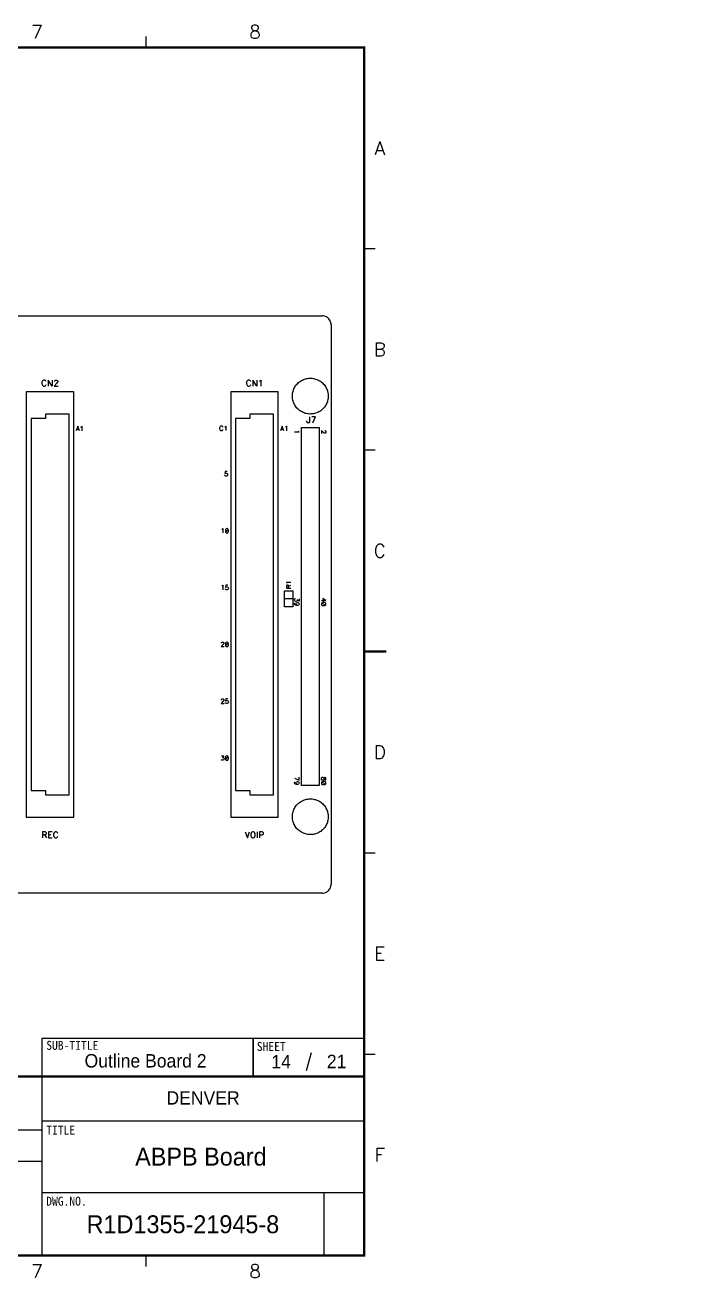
# Model space of a CAD drawing. Extents: x 295 to 953, y 10 to 290.
# Drawn here: x 806.2 to 952.6, y 10 to 290 of the extents above; entities that cross this region are included whole.
import ezdxf
from ezdxf.enums import TextEntityAlignment as Align

# ---------------------------------------------------------------- set-up
doc = ezdxf.new("R2010")
doc.units = 0
doc.header["$LTSCALE"] = 5
doc.header["$MEASUREMENT"] = 0
doc.layers.get('0').update_dxf_attribs({"linetype": 'CONTINUOUS', "lineweight": 25})
doc.layers.add('4', color=4, linetype='CONTINUOUS', lineweight=18)
doc.layers.add('6', color=6, linetype='CONTINUOUS', lineweight=13)
for name, color, linetype in [('DV-ABPB-A4_BSK', 2, 'CONTINUOUS'), ('SHEET', 3, 'CONTINUOUS'), ('문자', 4, 'CONTINUOUS'), ('테두리', 3, 'CONTINUOUS')]:
    doc.layers.add(name, color=color, linetype=linetype)
doc.styles.get("Standard").update_dxf_attribs({"font": 'simplex.shx'})
doc.styles.add('굴림', font='')
doc.styles.add('굴림체', font='')
doc.styles.get('굴림').set_extended_font_data('Gulim')
doc.styles.get('굴림체').set_extended_font_data('GulimChe')

# ---------------------------------------------------------------- blocks, each defined once
blk = doc.blocks.new('C')
at = {"layer": 'SHEET'}
for p, q in [((393.14, 60.3), (392.07, 56.28)), ((333, 55), (333, 15)), ((405, 45), (333, 45)), ((333, 43), (247, 43)), ((333, 36), (247, 36)), ((405, 29), (333, 29)), ((396, 29), (396, 15))]:
    blk.add_line(p, q, dxfattribs=at)
for points in [[(333, 55), (380.19, 55), (380.19, 63.49), (333, 63.49)], [(380.19, 55), (405, 55), (405, 63.49), (380.19, 63.49)]]:
    blk.add_lwpolyline(points, close=True, dxfattribs=at)
at = {"layer": '테두리'}
blk.add_line((405, 285), (405, 15), dxfattribs=at)
for points, const_width in [([(356.25, 287.5), (356.25, 285)], 0.3), ([(15, 285), (15, 15), (405, 15), (405, 285), (15, 285)], 0.5), ([(407.5, 240), (405, 240)], 0.3), ([(407.5, 195), (405, 195)], 0.3), ([(410, 150), (405, 150)], 0.5), ([(407.5, 105), (405, 105)], 0.3), ([(407.5, 60), (405, 60)], 0.3), ([(15, 55), (405, 55)], 0.5), ([(356.25, 12.5), (356.25, 15)], 0.3)]:
    blk.add_lwpolyline(points, dxfattribs=dict(at, const_width=const_width))
at = {"layer": '문자'}
for s, p in [('7', (331.88, 288.5)), ('8', (380.62, 288.5)), ('A', (408.5, 262.5)), ('B', (408.5, 217.5)), ('C', (408.5, 172.5)), ('D', (408.5, 127.5)), ('E', (408.5, 82.5)), ('F', (408.5, 37.5)), ('7', (331.88, 11.5)), ('8', (380.62, 11.5))]:
    blk.add_text(s, height=3, dxfattribs=at).set_placement(p, align=Align.MIDDLE)
at = {"layer": '문자', "style": '굴림체'}
for s, p in [('SUB-TITLE', (339.77, 61.98)), ('SHEET', (384.24, 61.74))]:
    blk.add_text(s, height=2, dxfattribs=at).set_placement(p, align=Align.MIDDLE_CENTER)
for s, p in [('TITLE', (333.95, 42.05)), ('DWG.NO.', (333.95, 26.15))]:
    blk.add_text(s, height=2, dxfattribs=at).set_placement(p)

msp = doc.modelspace()

# ---------------------------------------------------------------- linework, layer by layer
at = {"layer": 'DV-ABPB-A4_BSK', "color": 7}
for p, q in [((501.47, 225), (872.62, 225)), ((872.86, 224.99), (872.62, 225)), ((873.1, 224.94), (872.86, 224.99)), ((873.32, 224.87), (873.1, 224.94)), ((873.55, 224.77), (873.32, 224.87)), ((873.75, 224.65), (873.55, 224.77)), ((873.94, 224.5), (873.75, 224.65)), ((874.11, 224.33), (873.94, 224.5)), ((874.26, 224.14), (874.11, 224.33)), ((874.39, 223.93), (874.26, 224.14)), ((874.49, 223.71), (874.39, 223.93)), ((874.56, 223.48), (874.49, 223.71)), ((874.6, 223.24), (874.56, 223.48)), ((874.62, 223), (874.6, 223.24)), ((874.62, 223), (874.62, 98)), ((810.03, 210.35), (809.97, 210.16)), ((809.97, 210.16), (809.97, 209.84)), ((810.09, 210.48), (810.03, 210.35)), ((810.22, 210.6), (810.09, 210.48)), ((810.35, 210.67), (810.22, 210.6)), ((810.6, 210.67), (810.35, 210.67)), ((810.73, 210.6), (810.6, 210.67)), ((810.86, 210.48), (810.73, 210.6)), ((810.92, 210.35), (810.86, 210.48)), ((812.25, 209.33), (811.36, 210.67)), ((811.36, 210.67), (811.36, 209.33)), ((812.25, 210.67), (812.25, 209.33)), ((812.76, 210.41), (812.82, 210.54)), ((812.76, 210.35), (812.76, 210.41)), ((812.82, 210.54), (812.89, 210.6)), ((812.89, 210.6), (813.02, 210.67)), ((813.02, 210.67), (813.27, 210.67)), ((813.27, 210.67), (813.4, 210.6)), ((813.46, 210.16), (813.33, 209.97)), ((813.4, 210.6), (813.46, 210.54)), ((813.46, 210.54), (813.52, 210.41)), ((813.52, 210.29), (813.46, 210.16)), ((813.52, 210.41), (813.52, 210.29)), ((855.75, 210.35), (855.69, 210.16)), ((855.69, 210.16), (855.69, 209.84)), ((855.81, 210.48), (855.75, 210.35)), ((855.94, 210.6), (855.81, 210.48)), ((856.07, 210.67), (855.94, 210.6)), ((856.32, 210.67), (856.07, 210.67)), ((856.45, 210.6), (856.32, 210.67)), ((856.58, 210.48), (856.45, 210.6)), ((856.64, 210.35), (856.58, 210.48)), ((857.97, 209.33), (857.08, 210.67)), ((857.08, 210.67), (857.08, 209.33)), ((857.97, 210.67), (857.97, 209.33)), ((858.61, 210.41), (858.74, 210.48)), ((858.74, 210.48), (858.93, 210.67)), ((858.93, 210.67), (858.93, 209.33)), ((867.15, 209.92), (867.34, 210.09)), ((867.34, 210.09), (867.53, 210.25)), ((867.53, 210.25), (867.74, 210.4)), ((867.74, 210.4), (867.96, 210.54)), ((867.96, 210.54), (868.18, 210.66)), ((868.18, 210.66), (868.41, 210.76)), ((868.41, 210.76), (868.65, 210.85)), ((868.65, 210.85), (868.89, 210.93)), ((868.89, 210.93), (869.14, 210.99)), ((869.14, 210.99), (869.39, 211.03)), ((869.39, 211.03), (869.64, 211.06)), ((869.64, 211.06), (869.89, 211.07)), ((869.89, 211.07), (870.15, 211.07)), ((870.15, 211.07), (870.4, 211.05)), ((870.4, 211.05), (870.65, 211.01)), ((870.65, 211.01), (870.9, 210.96)), ((870.9, 210.96), (871.15, 210.89)), ((871.15, 210.89), (871.38, 210.81)), ((871.38, 210.81), (871.62, 210.71)), ((871.62, 210.71), (871.85, 210.6)), ((871.85, 210.6), (872.07, 210.47)), ((872.07, 210.47), (872.28, 210.33)), ((872.28, 210.33), (872.48, 210.18)), ((872.48, 210.18), (872.67, 210.01)), ((872.67, 210.01), (872.85, 209.83)), ((806.47, 208.05), (806.47, 112.98)), ((817.08, 208.05), (806.47, 208.05)), ((809.97, 209.84), (810.03, 209.65)), ((810.03, 209.65), (810.09, 209.53)), ((810.09, 209.53), (810.22, 209.4)), ((810.22, 209.4), (810.35, 209.33)), ((810.35, 209.33), (810.6, 209.33)), ((810.6, 209.33), (810.73, 209.4)), ((810.73, 209.4), (810.86, 209.53)), ((810.86, 209.53), (810.92, 209.65)), ((813.33, 209.97), (812.7, 209.33)), ((812.7, 209.33), (813.59, 209.33)), ((817.08, 112.98), (817.08, 208.05)), ((852.19, 208.05), (852.19, 112.98)), ((862.8, 208.05), (852.19, 208.05)), ((855.69, 209.84), (855.75, 209.65)), ((855.75, 209.65), (855.81, 209.53)), ((855.81, 209.53), (855.94, 209.4)), ((855.94, 209.4), (856.07, 209.33)), ((856.07, 209.33), (856.32, 209.33)), ((856.32, 209.33), (856.45, 209.4)), ((856.45, 209.4), (856.58, 209.53)), ((856.58, 209.53), (856.64, 209.65)), ((862.8, 112.98), (862.8, 208.05)), ((865.96, 207.2), (865.97, 207.45)), ((865.97, 207.45), (866.01, 207.7)), ((866.01, 207.7), (866.06, 207.95)), ((866.06, 207.95), (866.12, 208.2)), ((866.12, 208.2), (866.2, 208.44)), ((866.2, 208.44), (866.29, 208.68)), ((866.29, 208.68), (866.4, 208.91)), ((866.4, 208.91), (866.53, 209.13)), ((866.53, 209.13), (866.66, 209.34)), ((866.66, 209.34), (866.81, 209.55)), ((866.81, 209.55), (866.97, 209.74)), ((866.97, 209.74), (867.15, 209.92)), ((872.85, 209.83), (873.02, 209.64)), ((873.02, 209.64), (873.18, 209.44)), ((873.18, 209.44), (873.32, 209.24)), ((873.32, 209.24), (873.45, 209.02)), ((873.45, 209.02), (873.57, 208.79)), ((873.57, 208.79), (873.67, 208.56)), ((873.67, 208.56), (873.76, 208.32)), ((873.76, 208.32), (873.83, 208.08)), ((873.83, 208.08), (873.88, 207.83)), ((873.88, 207.83), (873.92, 207.58)), ((873.92, 207.58), (873.95, 207.33)), ((873.95, 207.33), (873.96, 207.07)), ((865.96, 206.94), (865.96, 207.2)), ((865.97, 206.69), (865.96, 206.94)), ((866.01, 206.44), (865.97, 206.69)), ((866.06, 206.19), (866.01, 206.44)), ((866.12, 205.94), (866.06, 206.19)), ((866.2, 205.71), (866.12, 205.94)), ((866.29, 205.47), (866.2, 205.71)), ((866.4, 205.24), (866.29, 205.47)), ((866.53, 205.02), (866.4, 205.24)), ((866.66, 204.8), (866.53, 205.02)), ((866.81, 204.6), (866.66, 204.8)), ((866.97, 204.4), (866.81, 204.6)), ((867.15, 204.22), (866.97, 204.4)), ((873.02, 204.5), (872.85, 204.31)), ((873.18, 204.7), (873.02, 204.5)), ((873.32, 204.91), (873.18, 204.7)), ((873.45, 205.13), (873.32, 204.91)), ((873.57, 205.35), (873.45, 205.13)), ((873.67, 205.59), (873.57, 205.35)), ((873.76, 205.82), (873.67, 205.59)), ((873.83, 206.07), (873.76, 205.82)), ((873.88, 206.31), (873.83, 206.07)), ((873.92, 206.57), (873.88, 206.31)), ((873.95, 206.82), (873.92, 206.57)), ((873.96, 207.07), (873.95, 206.82)), ((810.73, 202.06), (807.53, 202.06)), ((807.53, 202.06), (807.53, 118.97)), ((810.73, 203.05), (810.73, 202.06)), ((816.02, 203.05), (810.73, 203.05)), ((816.02, 117.98), (816.02, 203.05)), ((856.45, 202.06), (853.25, 202.06)), ((853.25, 202.06), (853.25, 118.97)), ((856.45, 203.05), (856.45, 202.06)), ((861.74, 203.05), (856.45, 203.05)), ((861.74, 117.98), (861.74, 203.05)), ((867.34, 204.05), (867.15, 204.22)), ((867.53, 203.89), (867.34, 204.05)), ((867.74, 203.74), (867.53, 203.89)), ((867.96, 203.61), (867.74, 203.74)), ((868.18, 203.49), (867.96, 203.61)), ((868.41, 203.38), (868.18, 203.49)), ((868.65, 203.29), (868.41, 203.38)), ((868.89, 203.22), (868.65, 203.29)), ((869.14, 203.16), (868.89, 203.22)), ((869.39, 203.11), (869.14, 203.16)), ((869.64, 203.08), (869.39, 203.11)), ((869.89, 203.07), (869.64, 203.08)), ((869.81, 202.41), (869.81, 201.4)), ((870.15, 203.08), (869.89, 203.07)), ((870.4, 203.1), (870.15, 203.08)), ((871.15, 202.41), (870.26, 202.41)), ((870.65, 203.13), (870.4, 203.1)), ((870.51, 201.08), (871.15, 202.41)), ((870.9, 203.19), (870.65, 203.13)), ((871.15, 203.25), (870.9, 203.19)), ((871.38, 203.34), (871.15, 203.25)), ((871.62, 203.43), (871.38, 203.34)), ((871.85, 203.55), (871.62, 203.43)), ((872.07, 203.67), (871.85, 203.55)), ((872.28, 203.81), (872.07, 203.67)), ((872.48, 203.97), (872.28, 203.81)), ((872.67, 204.13), (872.48, 203.97)), ((872.85, 204.31), (872.67, 204.13)), ((817.97, 200.35), (817.59, 199.35)), ((817.73, 199.68), (818.21, 199.68)), ((818.35, 199.35), (817.97, 200.35)), ((818.68, 200.16), (818.78, 200.21)), ((818.78, 200.21), (818.92, 200.35)), ((818.92, 200.35), (818.92, 199.35)), ((849.73, 200.14), (849.68, 199.99)), ((849.68, 199.99), (849.68, 199.75)), ((849.68, 199.75), (849.73, 199.6)), ((849.78, 200.23), (849.73, 200.14)), ((849.73, 199.6), (849.78, 199.5)), ((849.88, 200.33), (849.78, 200.23)), ((849.78, 199.5), (849.88, 199.41)), ((849.97, 200.38), (849.88, 200.33)), ((849.88, 199.41), (849.97, 199.36)), ((850.17, 200.38), (849.97, 200.38)), ((849.97, 199.36), (850.17, 199.36)), ((850.27, 200.33), (850.17, 200.38)), ((850.17, 199.36), (850.27, 199.41)), ((850.37, 200.23), (850.27, 200.33)), ((850.27, 199.41), (850.37, 199.5)), ((850.41, 200.14), (850.37, 200.23)), ((850.37, 199.5), (850.41, 199.6)), ((850.85, 200.19), (850.95, 200.23)), ((850.95, 200.23), (851.1, 200.38)), ((851.1, 200.38), (851.1, 199.36)), ((863.69, 200.35), (863.31, 199.35)), ((863.45, 199.68), (863.93, 199.68)), ((864.07, 199.35), (863.69, 200.35)), ((864.4, 200.16), (864.5, 200.21)), ((864.5, 200.21), (864.64, 200.35)), ((864.64, 200.35), (864.64, 199.35)), ((867.43, 199.02), (866.43, 199.02)), ((867.24, 199.26), (867.29, 199.17)), ((867.29, 199.17), (867.43, 199.02)), ((867.96, 200.07), (871.96, 200.07)), ((867.96, 120.07), (867.96, 200.07)), ((869.18, 201.4), (869.18, 201.52)), ((869.24, 201.21), (869.18, 201.4)), ((869.31, 201.14), (869.24, 201.21)), ((869.43, 201.08), (869.31, 201.14)), ((869.56, 201.08), (869.43, 201.08)), ((869.69, 201.14), (869.56, 201.08)), ((869.75, 201.21), (869.69, 201.14)), ((869.81, 201.4), (869.75, 201.21)), ((871.96, 200.07), (871.96, 120.07)), ((872.91, 198.93), (872.43, 199.41)), ((872.43, 199.41), (872.43, 198.74)), ((873.05, 198.83), (872.91, 198.93)), ((873.15, 198.79), (873.05, 198.83)), ((873.2, 199.36), (873.24, 199.36)), ((873.24, 199.36), (873.34, 199.31)), ((873.34, 198.83), (873.24, 198.79)), ((873.34, 199.31), (873.39, 199.26)), ((873.39, 198.88), (873.34, 198.83)), ((873.39, 199.26), (873.43, 199.17)), ((873.43, 198.98), (873.39, 198.88)), ((873.43, 199.17), (873.43, 198.98)), ((873.24, 198.79), (873.15, 198.79)), ((850.86, 189.28), (850.81, 189.38)), ((850.91, 190.19), (850.86, 189.76)), ((850.86, 189.76), (850.91, 189.81)), ((850.91, 189.24), (850.86, 189.28)), ((851.38, 190.19), (850.91, 190.19)), ((850.91, 189.81), (851.05, 189.86)), ((851.05, 189.19), (850.91, 189.24)), ((851.05, 189.86), (851.19, 189.86)), ((851.19, 189.19), (851.05, 189.19)), ((851.19, 189.86), (851.34, 189.81)), ((851.34, 189.24), (851.19, 189.19)), ((851.34, 189.81), (851.43, 189.71)), ((851.43, 189.33), (851.34, 189.24)), ((851.43, 189.71), (851.48, 189.57)), ((851.48, 189.47), (851.43, 189.33)), ((851.48, 189.57), (851.48, 189.47)), ((850.16, 177.3), (850.26, 177.35)), ((850.26, 177.35), (850.4, 177.49)), ((850.4, 177.49), (850.4, 176.49)), ((851.02, 177.3), (850.97, 177.06)), ((850.97, 177.06), (850.97, 176.92)), ((850.97, 176.92), (851.02, 176.68)), ((851.12, 177.44), (851.02, 177.3)), ((851.59, 177.3), (851.02, 176.68)), ((851.02, 176.68), (851.12, 176.54)), ((851.26, 177.49), (851.12, 177.44)), ((851.12, 176.54), (851.26, 176.49)), ((851.35, 177.49), (851.26, 177.49)), ((851.26, 176.49), (851.35, 176.49)), ((851.5, 177.44), (851.35, 177.49)), ((851.35, 176.49), (851.5, 176.54)), ((851.59, 177.3), (851.5, 177.44)), ((851.5, 176.54), (851.59, 176.68)), ((851.64, 177.06), (851.59, 177.3)), ((851.59, 176.68), (851.64, 176.92)), ((851.64, 176.92), (851.64, 177.06)), ((864.75, 165.39), (864.61, 165.53)), ((864.61, 165.53), (865.63, 165.53)), ((864.8, 165.29), (864.75, 165.39)), ((850.16, 164.6), (850.26, 164.65)), ((850.26, 164.65), (850.4, 164.79)), ((850.4, 164.79), (850.4, 163.79)), ((851.02, 163.88), (850.97, 163.98)), ((851.07, 164.79), (851.02, 164.36)), ((851.02, 164.36), (851.07, 164.41)), ((851.07, 163.84), (851.02, 163.88)), ((851.54, 164.79), (851.07, 164.79)), ((851.07, 164.41), (851.21, 164.46)), ((851.21, 163.79), (851.07, 163.84)), ((851.21, 164.46), (851.35, 164.46)), ((851.35, 163.79), (851.21, 163.79)), ((851.35, 164.46), (851.5, 164.41)), ((851.5, 163.84), (851.35, 163.79)), ((851.5, 164.41), (851.59, 164.31)), ((851.59, 163.93), (851.5, 163.84)), ((851.59, 164.31), (851.64, 164.17)), ((851.64, 164.07), (851.59, 163.93)), ((851.64, 164.17), (851.64, 164.07)), ((864.22, 163.57), (866.02, 163.57)), ((864.22, 159.97), (864.22, 163.57)), ((864.66, 164.75), (864.61, 164.61)), ((864.61, 164.61), (864.61, 164.17)), ((864.61, 164.17), (865.63, 164.17)), ((864.7, 164.8), (864.66, 164.75)), ((864.8, 164.85), (864.7, 164.8)), ((864.9, 164.85), (864.8, 164.85)), ((865, 164.8), (864.9, 164.85)), ((865.05, 164.75), (865, 164.8)), ((865.1, 164.61), (865.05, 164.75)), ((865.1, 164.51), (865.63, 164.85)), ((865.1, 164.17), (865.1, 164.61)), ((866.02, 163.57), (866.02, 159.97)), ((866.02, 161.77), (864.22, 161.77)), ((866.02, 159.97), (864.22, 159.97)), ((866.43, 161.64), (866.48, 161.79)), ((866.43, 161.5), (866.43, 161.64)), ((866.48, 161.36), (866.43, 161.5)), ((866.43, 160.69), (866.48, 160.83)), ((866.43, 160.59), (866.43, 160.69)), ((866.48, 160.45), (866.43, 160.59)), ((866.48, 161.79), (866.53, 161.83)), ((866.58, 161.26), (866.48, 161.36)), ((866.48, 160.83), (866.58, 160.88)), ((866.62, 160.36), (866.48, 160.45)), ((866.53, 161.83), (866.62, 161.88)), ((866.72, 161.21), (866.58, 161.26)), ((866.86, 160.31), (866.62, 160.36)), ((866.81, 161.21), (866.72, 161.21)), ((866.96, 161.26), (866.81, 161.21)), ((866.81, 160.64), (866.86, 160.79)), ((866.81, 160.59), (866.81, 160.64)), ((866.86, 160.45), (866.81, 160.59)), ((866.86, 160.79), (866.96, 160.88)), ((866.96, 160.36), (866.86, 160.45)), ((867.1, 160.31), (866.86, 160.31)), ((867.01, 161.31), (866.96, 161.26)), ((866.96, 160.88), (867.1, 160.93)), ((867.1, 160.31), (866.96, 160.36)), ((867.05, 161.41), (867.01, 161.31)), ((867.43, 161.26), (867.05, 161.55)), ((867.05, 161.55), (867.05, 161.41)), ((867.1, 160.93), (867.15, 160.93)), ((867.29, 160.36), (867.1, 160.31)), ((867.15, 160.93), (867.29, 160.88)), ((867.29, 160.88), (867.39, 160.79)), ((867.39, 160.45), (867.29, 160.36)), ((867.39, 160.79), (867.43, 160.64)), ((867.43, 160.59), (867.39, 160.45)), ((867.43, 161.79), (867.43, 161.26)), ((867.43, 160.64), (867.43, 160.59)), ((872.43, 161.41), (873.43, 161.41)), ((872.48, 160.79), (872.43, 160.64)), ((872.43, 160.64), (872.43, 160.55)), ((872.43, 160.55), (872.48, 160.4)), ((872.62, 160.88), (872.48, 160.79)), ((872.48, 160.4), (872.62, 160.31)), ((872.86, 160.93), (872.62, 160.88)), ((873.24, 160.31), (872.62, 160.88)), ((872.62, 160.31), (872.86, 160.26)), ((873.43, 161.41), (872.77, 161.88)), ((872.77, 161.88), (872.77, 161.17)), ((873, 160.93), (872.86, 160.93)), ((872.86, 160.26), (873, 160.26)), ((873.24, 160.88), (873, 160.93)), ((873, 160.26), (873.24, 160.31)), ((873.39, 160.79), (873.24, 160.88)), ((873.24, 160.31), (873.39, 160.4)), ((873.43, 160.64), (873.39, 160.79)), ((873.39, 160.4), (873.43, 160.55)), ((873.43, 160.55), (873.43, 160.64)), ((850.5, 151.57), (850.02, 151.09)), ((850.07, 151.9), (850.11, 151.99)), ((850.07, 151.85), (850.07, 151.9)), ((850.11, 151.99), (850.16, 152.04)), ((850.16, 152.04), (850.26, 152.09)), ((850.26, 152.09), (850.45, 152.09)), ((850.45, 152.09), (850.54, 152.04)), ((850.59, 151.71), (850.5, 151.57)), ((850.54, 152.04), (850.59, 151.99)), ((850.59, 151.99), (850.64, 151.9)), ((850.64, 151.8), (850.59, 151.71)), ((850.64, 151.9), (850.64, 151.8)), ((851.02, 151.9), (850.97, 151.66)), ((850.97, 151.66), (850.97, 151.52)), ((850.97, 151.52), (851.02, 151.28)), ((851.12, 152.04), (851.02, 151.9)), ((851.59, 151.9), (851.02, 151.28)), ((851.02, 151.28), (851.12, 151.14)), ((851.26, 152.09), (851.12, 152.04)), ((851.35, 152.09), (851.26, 152.09)), ((851.5, 152.04), (851.35, 152.09)), ((851.59, 151.9), (851.5, 152.04)), ((851.5, 151.14), (851.59, 151.28)), ((851.64, 151.66), (851.59, 151.9)), ((851.59, 151.28), (851.64, 151.52)), ((851.64, 151.52), (851.64, 151.66)), ((850.02, 151.09), (850.69, 151.09)), ((851.12, 151.14), (851.26, 151.09)), ((851.26, 151.09), (851.35, 151.09)), ((851.35, 151.09), (851.5, 151.14)), ((850.5, 138.87), (850.02, 138.39)), ((850.02, 138.39), (850.69, 138.39)), ((850.07, 139.2), (850.11, 139.29)), ((850.07, 139.15), (850.07, 139.2)), ((850.11, 139.29), (850.16, 139.34)), ((850.16, 139.34), (850.26, 139.39)), ((850.26, 139.39), (850.45, 139.39)), ((850.45, 139.39), (850.54, 139.34)), ((850.59, 139.01), (850.5, 138.87)), ((850.54, 139.34), (850.59, 139.29)), ((850.59, 139.29), (850.64, 139.2)), ((850.64, 139.1), (850.59, 139.01)), ((850.64, 139.2), (850.64, 139.1)), ((851.02, 138.48), (850.97, 138.58)), ((851.07, 139.39), (851.02, 138.96)), ((851.02, 138.96), (851.07, 139.01)), ((851.07, 138.44), (851.02, 138.48)), ((851.54, 139.39), (851.07, 139.39)), ((851.07, 139.01), (851.21, 139.06)), ((851.21, 138.39), (851.07, 138.44)), ((851.21, 139.06), (851.35, 139.06)), ((851.35, 138.39), (851.21, 138.39)), ((851.35, 139.06), (851.5, 139.01)), ((851.5, 138.44), (851.35, 138.39)), ((851.5, 139.01), (851.59, 138.91)), ((851.59, 138.53), (851.5, 138.44)), ((851.59, 138.91), (851.64, 138.77)), ((851.64, 138.67), (851.59, 138.53)), ((851.64, 138.77), (851.64, 138.67)), ((850.11, 126.69), (850.64, 126.69)), ((850.64, 126.69), (850.35, 126.31)), ((850.35, 126.31), (850.5, 126.31)), ((850.5, 126.31), (850.59, 126.26)), ((850.59, 126.26), (850.64, 126.21)), ((850.64, 126.21), (850.69, 126.07)), ((850.69, 126.07), (850.69, 125.97)), ((851.02, 126.5), (850.97, 126.26)), ((850.97, 126.26), (850.97, 126.12)), ((850.97, 126.12), (851.02, 125.88)), ((851.12, 126.64), (851.02, 126.5)), ((851.59, 126.5), (851.02, 125.88)), ((851.26, 126.69), (851.12, 126.64)), ((851.35, 126.69), (851.26, 126.69)), ((851.5, 126.64), (851.35, 126.69)), ((851.59, 126.5), (851.5, 126.64)), ((851.64, 126.26), (851.59, 126.5)), ((851.59, 125.88), (851.64, 126.12)), ((851.64, 126.12), (851.64, 126.26)), ((850.07, 125.78), (850.02, 125.88)), ((850.11, 125.74), (850.07, 125.78)), ((850.26, 125.69), (850.11, 125.74)), ((850.4, 125.69), (850.26, 125.69)), ((850.54, 125.74), (850.4, 125.69)), ((850.64, 125.83), (850.54, 125.74)), ((850.69, 125.97), (850.64, 125.83)), ((851.02, 125.88), (851.12, 125.74)), ((851.12, 125.74), (851.26, 125.69)), ((851.26, 125.69), (851.35, 125.69)), ((851.35, 125.69), (851.5, 125.74)), ((851.5, 125.74), (851.59, 125.88)), ((866.43, 121.69), (867.43, 121.21)), ((866.43, 120.69), (866.48, 120.83)), ((866.43, 120.59), (866.43, 120.69)), ((866.48, 120.45), (866.43, 120.59)), ((866.48, 120.83), (866.58, 120.88)), ((866.62, 120.36), (866.48, 120.45)), ((866.81, 120.64), (866.86, 120.79)), ((866.81, 120.59), (866.81, 120.64)), ((866.86, 120.45), (866.81, 120.59)), ((866.86, 120.79), (866.96, 120.88)), ((866.96, 120.36), (866.86, 120.45)), ((866.96, 120.88), (867.1, 120.93)), ((867.1, 120.93), (867.15, 120.93)), ((867.15, 120.93), (867.29, 120.88)), ((867.29, 120.88), (867.39, 120.79)), ((867.39, 120.45), (867.29, 120.36)), ((867.39, 120.79), (867.43, 120.64)), ((867.43, 120.59), (867.39, 120.45)), ((867.43, 121.21), (867.43, 121.88)), ((867.43, 120.64), (867.43, 120.59)), ((872.43, 121.64), (872.48, 121.79)), ((872.43, 121.45), (872.43, 121.64)), ((872.48, 121.31), (872.43, 121.45)), ((872.48, 120.79), (872.43, 120.64)), ((872.43, 120.64), (872.43, 120.55)), ((872.43, 120.55), (872.48, 120.4)), ((872.48, 121.79), (872.53, 121.83)), ((872.53, 121.26), (872.48, 121.31)), ((872.62, 120.88), (872.48, 120.79)), ((872.48, 120.4), (872.62, 120.31)), ((872.53, 121.83), (872.62, 121.88)), ((872.62, 121.21), (872.53, 121.26)), ((872.62, 121.88), (872.77, 121.88)), ((872.77, 121.21), (872.62, 121.21)), ((872.86, 120.93), (872.62, 120.88)), ((873.24, 120.31), (872.62, 120.88)), ((872.77, 121.88), (872.86, 121.83)), ((872.86, 121.26), (872.77, 121.21)), ((872.86, 121.83), (872.96, 121.74)), ((872.96, 121.36), (872.86, 121.26)), ((873, 120.93), (872.86, 120.93)), ((872.96, 121.74), (873, 121.6)), ((873, 121.5), (872.96, 121.36)), ((873.05, 121.69), (873, 121.5)), ((873, 121.6), (873.05, 121.41)), ((873.24, 120.88), (873, 120.93)), ((873.1, 121.79), (873.05, 121.69)), ((873.05, 121.41), (873.1, 121.31)), ((873.2, 121.83), (873.1, 121.79)), ((873.1, 121.31), (873.2, 121.26)), ((873.29, 121.83), (873.2, 121.83)), ((873.2, 121.26), (873.29, 121.26)), ((873.39, 120.79), (873.24, 120.88)), ((873.24, 120.31), (873.39, 120.4)), ((873.39, 121.79), (873.29, 121.83)), ((873.29, 121.26), (873.39, 121.31)), ((873.43, 121.64), (873.39, 121.79)), ((873.39, 121.31), (873.43, 121.45)), ((873.43, 120.64), (873.39, 120.79)), ((873.39, 120.4), (873.43, 120.55)), ((873.43, 121.45), (873.43, 121.64)), ((873.43, 120.55), (873.43, 120.64)), ((807.53, 118.97), (810.73, 118.97)), ((810.73, 118.97), (810.73, 117.98)), ((810.73, 117.98), (816.02, 117.98)), ((853.25, 118.97), (856.45, 118.97)), ((856.45, 118.97), (856.45, 117.98)), ((856.45, 117.98), (861.74, 117.98)), ((866.86, 120.31), (866.62, 120.36)), ((867.1, 120.31), (866.86, 120.31)), ((867.1, 120.31), (866.96, 120.36)), ((867.29, 120.36), (867.1, 120.31)), ((871.96, 120.07), (867.96, 120.07)), ((872.62, 120.31), (872.86, 120.26)), ((872.86, 120.26), (873, 120.26)), ((873, 120.26), (873.24, 120.31)), ((866.29, 114.68), (866.4, 114.91)), ((866.4, 114.91), (866.53, 115.13)), ((866.53, 115.13), (866.66, 115.34)), ((866.66, 115.34), (866.81, 115.55)), ((866.81, 115.55), (866.97, 115.74)), ((866.97, 115.74), (867.15, 115.92)), ((867.15, 115.92), (867.34, 116.09)), ((867.34, 116.09), (867.53, 116.25)), ((867.53, 116.25), (867.74, 116.4)), ((867.74, 116.4), (867.96, 116.54)), ((867.96, 116.54), (868.18, 116.66)), ((868.18, 116.66), (868.41, 116.76)), ((868.41, 116.76), (868.65, 116.85)), ((868.65, 116.85), (868.89, 116.93)), ((868.89, 116.93), (869.14, 116.99)), ((869.14, 116.99), (869.39, 117.03)), ((869.39, 117.03), (869.64, 117.06)), ((869.64, 117.06), (869.89, 117.07)), ((869.89, 117.07), (870.15, 117.07)), ((870.15, 117.07), (870.4, 117.05)), ((870.4, 117.05), (870.65, 117.01)), ((870.65, 117.01), (870.9, 116.96)), ((870.9, 116.96), (871.15, 116.89)), ((871.15, 116.89), (871.38, 116.81)), ((871.38, 116.81), (871.62, 116.71)), ((871.62, 116.71), (871.85, 116.6)), ((871.85, 116.6), (872.07, 116.47)), ((872.07, 116.47), (872.28, 116.33)), ((872.28, 116.33), (872.48, 116.18)), ((872.48, 116.18), (872.67, 116.01)), ((872.67, 116.01), (872.85, 115.83)), ((872.85, 115.83), (873.02, 115.64)), ((873.02, 115.64), (873.18, 115.44)), ((873.18, 115.44), (873.32, 115.24)), ((873.32, 115.24), (873.45, 115.02)), ((873.45, 115.02), (873.57, 114.79)), ((806.47, 112.98), (817.08, 112.98)), ((852.19, 112.98), (862.8, 112.98)), ((865.96, 113.2), (865.97, 113.45)), ((865.96, 112.94), (865.96, 113.2)), ((865.97, 112.69), (865.96, 112.94)), ((865.97, 113.45), (866.01, 113.7)), ((866.01, 112.44), (865.97, 112.69)), ((866.01, 113.7), (866.06, 113.95)), ((866.06, 112.19), (866.01, 112.44)), ((866.06, 113.95), (866.12, 114.2)), ((866.12, 111.95), (866.06, 112.19)), ((866.12, 114.2), (866.2, 114.44)), ((866.2, 114.44), (866.29, 114.68)), ((873.57, 114.79), (873.67, 114.56)), ((873.67, 114.56), (873.76, 114.32)), ((873.76, 114.32), (873.83, 114.08)), ((873.83, 112.07), (873.76, 111.82)), ((873.83, 114.08), (873.88, 113.83)), ((873.88, 112.31), (873.83, 112.07)), ((873.88, 113.83), (873.92, 113.58)), ((873.92, 112.57), (873.88, 112.31)), ((873.92, 113.58), (873.95, 113.33)), ((873.95, 112.82), (873.92, 112.57)), ((873.95, 113.33), (873.96, 113.07)), ((873.96, 113.07), (873.95, 112.82)), ((810.67, 109.7), (810.09, 109.7)), ((810.09, 109.7), (810.09, 108.37)), ((810.86, 109.64), (810.67, 109.7)), ((810.92, 109.58), (810.86, 109.64)), ((810.98, 109.45), (810.92, 109.58)), ((810.92, 109.2), (810.98, 109.32)), ((810.98, 109.32), (810.98, 109.45)), ((812.25, 109.7), (811.43, 109.7)), ((811.43, 109.7), (811.43, 108.37)), ((812.63, 109.39), (812.57, 109.2)), ((812.7, 109.51), (812.63, 109.39)), ((812.82, 109.64), (812.7, 109.51)), ((812.95, 109.7), (812.82, 109.64)), ((813.21, 109.7), (812.95, 109.7)), ((813.33, 109.64), (813.21, 109.7)), ((813.46, 109.51), (813.33, 109.64)), ((813.52, 109.39), (813.46, 109.51)), ((855.37, 109.7), (855.88, 108.37)), ((855.88, 108.37), (856.39, 109.7)), ((856.7, 109.39), (856.64, 109.2)), ((856.77, 109.51), (856.7, 109.39)), ((856.89, 109.64), (856.77, 109.51)), ((857.02, 109.7), (856.89, 109.64)), ((857.27, 109.7), (857.02, 109.7)), ((857.4, 109.64), (857.27, 109.7)), ((857.53, 109.51), (857.4, 109.64)), ((857.59, 109.39), (857.53, 109.51)), ((857.66, 109.2), (857.59, 109.39)), ((858.1, 109.7), (858.1, 108.37)), ((859.18, 109.7), (858.61, 109.7)), ((858.61, 109.7), (858.61, 108.37)), ((859.37, 109.64), (859.18, 109.7)), ((859.43, 109.58), (859.37, 109.64)), ((859.5, 109.45), (859.43, 109.58)), ((859.43, 109.13), (859.5, 109.26)), ((859.5, 109.26), (859.5, 109.45)), ((866.2, 111.7), (866.12, 111.95)), ((866.29, 111.47), (866.2, 111.7)), ((866.4, 111.24), (866.29, 111.47)), ((866.53, 111.02), (866.4, 111.24)), ((866.66, 110.8), (866.53, 111.02)), ((866.81, 110.6), (866.66, 110.8)), ((866.97, 110.4), (866.81, 110.6)), ((867.15, 110.22), (866.97, 110.4)), ((867.34, 110.05), (867.15, 110.22)), ((867.53, 109.89), (867.34, 110.05)), ((867.74, 109.74), (867.53, 109.89)), ((867.96, 109.61), (867.74, 109.74)), ((868.18, 109.49), (867.96, 109.61)), ((868.41, 109.38), (868.18, 109.49)), ((868.65, 109.29), (868.41, 109.38)), ((868.89, 109.22), (868.65, 109.29)), ((869.14, 109.16), (868.89, 109.22)), ((871.15, 109.25), (870.9, 109.19)), ((871.38, 109.34), (871.15, 109.25)), ((871.62, 109.43), (871.38, 109.34)), ((871.85, 109.55), (871.62, 109.43)), ((872.07, 109.67), (871.85, 109.55)), ((872.28, 109.81), (872.07, 109.67)), ((872.48, 109.97), (872.28, 109.81)), ((872.67, 110.13), (872.48, 109.97)), ((872.85, 110.31), (872.67, 110.13)), ((873.02, 110.5), (872.85, 110.31)), ((873.18, 110.7), (873.02, 110.5)), ((873.32, 110.91), (873.18, 110.7)), ((873.45, 111.13), (873.32, 110.91)), ((873.57, 111.35), (873.45, 111.13)), ((873.67, 111.59), (873.57, 111.35)), ((873.76, 111.82), (873.67, 111.59)), ((810.09, 109.07), (810.67, 109.07)), ((810.54, 109.07), (810.98, 108.37)), ((810.67, 109.07), (810.86, 109.13)), ((810.86, 109.13), (810.92, 109.2)), ((811.43, 109.07), (811.94, 109.07)), ((811.43, 108.37), (812.25, 108.37)), ((812.57, 109.2), (812.57, 108.88)), ((812.57, 108.88), (812.63, 108.69)), ((812.63, 108.69), (812.7, 108.56)), ((812.7, 108.56), (812.82, 108.43)), ((812.82, 108.43), (812.95, 108.37)), ((812.95, 108.37), (813.21, 108.37)), ((813.21, 108.37), (813.33, 108.43)), ((813.33, 108.43), (813.46, 108.56)), ((813.46, 108.56), (813.52, 108.69)), ((856.64, 109.2), (856.64, 108.88)), ((856.64, 108.88), (856.7, 108.69)), ((856.7, 108.69), (856.77, 108.56)), ((856.77, 108.56), (856.89, 108.43)), ((856.89, 108.43), (857.02, 108.37)), ((857.02, 108.37), (857.27, 108.37)), ((857.27, 108.37), (857.4, 108.43)), ((857.4, 108.43), (857.53, 108.56)), ((857.53, 108.56), (857.59, 108.69)), ((857.59, 108.69), (857.66, 108.88)), ((857.66, 108.88), (857.66, 109.2)), ((858.61, 109), (859.18, 109)), ((859.18, 109), (859.37, 109.07)), ((859.37, 109.07), (859.43, 109.13)), ((869.39, 109.11), (869.14, 109.16)), ((869.64, 109.08), (869.39, 109.11)), ((869.89, 109.07), (869.64, 109.08)), ((870.15, 109.08), (869.89, 109.07)), ((870.4, 109.1), (870.15, 109.08)), ((870.65, 109.13), (870.4, 109.1)), ((870.9, 109.19), (870.65, 109.13)), ((874.6, 97.76), (874.62, 98)), ((872.62, 96), (502.48, 96)), ((872.62, 96), (872.86, 96.02)), ((872.86, 96.02), (873.1, 96.06)), ((873.1, 96.06), (873.32, 96.13)), ((873.32, 96.13), (873.55, 96.23)), ((873.55, 96.23), (873.75, 96.36)), ((873.75, 96.36), (873.94, 96.51)), ((873.94, 96.51), (874.11, 96.68)), ((874.11, 96.68), (874.26, 96.87)), ((874.26, 96.87), (874.39, 97.07)), ((874.39, 97.07), (874.49, 97.29)), ((874.49, 97.29), (874.56, 97.52)), ((874.56, 97.52), (874.6, 97.76))]:
    msp.add_line(p, q, dxfattribs=at)

# ---------------------------------------------------------------- block references
msp.add_blockref('C', (476.98, 0))

# ---------------------------------------------------------------- texts
at = {"layer": '4', "style": '굴림'}
for s, p in [('Outline Board 2', (833.13, 58.53)), ('14', (863.44, 58.33)), ('21', (875.83, 58.38)), ('DENVER', (845.98, 50.24))]:
    msp.add_text(s, height=3, dxfattribs=at).set_placement(p, align=Align.MIDDLE_CENTER)
at = {"layer": '6', "color": 4, "char_height": 3, "attachment_point": 4, "style": '굴림체'}
for insert, width in [((905.28, 137.42), 36.962), ((952.58, 106.26), 52.2944), ((952.58, 102.14), 52.2944)]:
    msp.add_mtext('{\\f굴림|b0|i0|c129;\\C7;', dxfattribs=dict(at, insert=insert, width=width))
at = {"layer": '문자', "style": '굴림'}
for s, p in [('ABPB Board', (845.5, 37.11)), ('R1D1355-21945-8', (841.48, 22))]:
    msp.add_text(s, height=4, dxfattribs=at).set_placement(p, align=Align.MIDDLE_CENTER)

doc.saveas('drawing.dxf')
